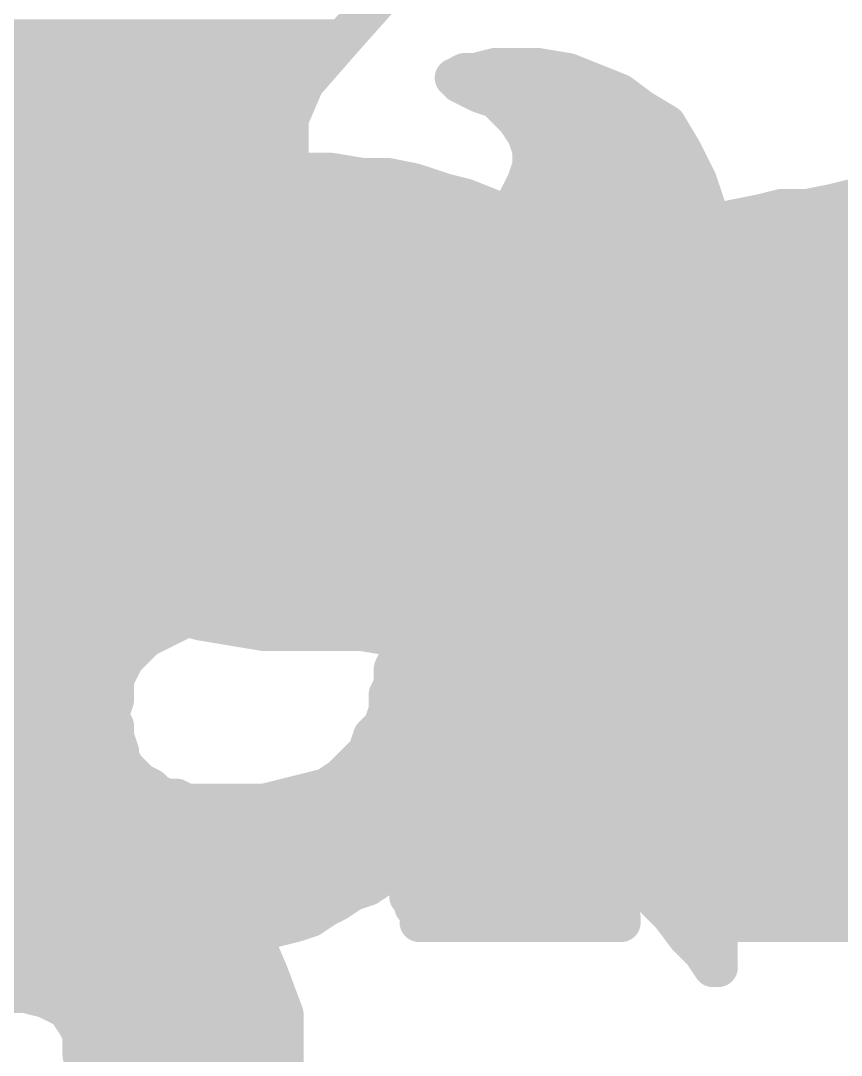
# Model space of a CAD drawing. Extents: x -30.5 to 56.1, y -10.7 to 33.1.
# Drawn here: x 10.46 to 12.047, y 22.038 to 24.039 of the extents above; entities that cross this region are included whole.
import ezdxf

# ---------------------------------------------------------------- set-up
doc = ezdxf.new("R2010")
doc.units = 0
doc.layers.add('21', color=41, linetype='CONTINUOUS')
doc.layers.add('22', color=40, linetype='CONTINUOUS')

msp = doc.modelspace()

# ---------------------------------------------------------------- linework, layer by layer
at = {"layer": '21', "const_width": 0.0762}
for points in [[(10.661, 23.715), (10.841, 23.745)], [(10.841, 23.745), (11.061, 23.745)], [(11.061, 23.745), (11.121, 23.735)], [(11.121, 23.735), (11.171, 23.735)], [(11.171, 23.735), (11.221, 23.725)], [(10.561, 23.675), (10.661, 23.715)], [(11.221, 23.725), (11.281, 23.705)], [(10.619, 23.6982), (11.3082, 23.6982)], [(11.281, 23.705), (11.321, 23.695)], [(11.321, 23.695), (11.371, 23.675)], [(12.031, 23.685), (12.071, 23.695)], [(12.071, 23.695), (12.121, 23.705)], [(10.511, 23.645), (10.561, 23.675)], [(11.371, 23.675), (11.411, 23.655)], [(11.891, 23.665), (11.931, 23.675)], [(11.931, 23.675), (11.981, 23.675)], [(11.981, 23.675), (12.031, 23.685)], [(11.411, 23.655), (11.451, 23.625)], [(11.791, 23.645), (11.891, 23.665)], [(10.431, 23.585), (10.511, 23.645)], [(11.791, 22.295), (11.791, 23.645)], [(10.4803, 23.622), (11.454, 23.622)], [(11.451, 23.625), (11.521, 23.555)], [(11.791, 23.622), (12.161, 23.622)], [(10.391, 23.545), (10.431, 23.585)], [(11.521, 23.555), (11.541, 23.505)], [(10.3918, 23.5458), (11.5247, 23.5458)], [(11.791, 23.5458), (12.161, 23.5458)], [(10.941, 23.495), (10.911, 23.485)], [(10.961, 23.485), (10.941, 23.495)], [(11.541, 23.505), (11.561, 23.465)], [(10.3398, 23.4696), (10.8002, 23.4696)], [(10.811, 23.475), (10.771, 23.455)], [(10.831, 23.475), (10.811, 23.475)], [(10.861, 23.485), (10.831, 23.475)], [(10.911, 23.485), (10.861, 23.485)], [(11.031, 23.485), (10.961, 23.485)], [(11.051, 23.475), (11.031, 23.485)], [(11.071, 23.475), (11.051, 23.475)], [(11.131, 23.445), (11.071, 23.475)], [(11.0818, 23.4696), (11.5587, 23.4696)], [(11.791, 23.4696), (12.161, 23.4696)], [(10.771, 23.455), (10.711, 23.395)], [(11.561, 23.465), (11.581, 23.345)], [(11.161, 23.415), (11.131, 23.445)], [(11.181, 23.375), (11.161, 23.415)], [(10.3107, 23.3934), (10.7102, 23.3934)], [(10.711, 23.395), (10.691, 23.355)], [(11.1718, 23.3934), (11.5729, 23.3934)], [(11.791, 23.3934), (12.701, 23.3934)], [(11.181, 23.355), (11.181, 23.375)], [(10.691, 23.355), (10.691, 23.325)], [(11.191, 23.325), (11.181, 23.355)], [(11.581, 23.345), (11.581, 22.445)], [(10.297, 23.3172), (10.6871, 23.3172)], [(10.691, 23.325), (10.681, 23.305)], [(11.191, 23.295), (11.191, 23.325)], [(11.191, 23.3172), (11.581, 23.3172)], [(11.791, 23.3172), (12.3243, 23.3172)], [(10.681, 23.305), (10.681, 23.275)], [(11.181, 23.245), (11.191, 23.295)], [(10.681, 23.275), (10.291, 23.275)], [(11.151, 23.205), (11.181, 23.245)], [(11.178, 23.241), (11.581, 23.241)], [(11.791, 23.241), (12.255, 23.241)], [(11.111, 23.175), (11.151, 23.205)], [(11.051, 23.155), (11.111, 23.175)], [(10.981, 23.145), (11.051, 23.155)], [(11.0804, 23.1648), (11.581, 23.1648)], [(11.791, 23.1648), (12.2223, 23.1648)], [(10.811, 23.125), (10.901, 23.135)], [(10.901, 23.135), (10.981, 23.145)], [(10.981, 23.145), (11.021, 22.935)], [(11.021, 22.935), (10.981, 23.145)], [(10.721, 23.105), (10.811, 23.125)], [(10.551, 23.075), (10.641, 23.095)], [(10.641, 23.095), (10.721, 23.105)], [(10.801, 22.895), (10.721, 23.105)], [(10.721, 23.105), (10.801, 22.895)], [(10.471, 23.045), (10.551, 23.075)], [(10.6122, 23.0886), (10.7272, 23.0886)], [(10.7272, 23.0886), (10.9917, 23.0886)], [(10.9917, 23.0886), (11.581, 23.0886)], [(11.791, 23.0886), (12.1951, 23.0886)], [(10.401, 23.005), (10.471, 23.045)], [(10.4139, 23.0124), (10.7563, 23.0124)], [(10.7563, 23.0124), (11.0063, 23.0124)], [(11.0063, 23.0124), (11.581, 23.0124)], [(11.791, 23.0124), (12.181, 23.0124)], [(11.191, 22.995), (11.171, 22.985)], [(11.191, 22.805), (11.191, 22.995)], [(11.161, 22.975), (11.141, 22.965)], [(11.171, 22.985), (11.161, 22.975)], [(11.111, 22.955), (11.071, 22.935)], [(11.131, 22.955), (11.111, 22.955)], [(11.141, 22.965), (11.131, 22.955)], [(10.3347, 22.9362), (10.7853, 22.9362)], [(10.7853, 22.9362), (11.0208, 22.9362)], [(11.021, 22.935), (11.001, 22.925)], [(11.0208, 22.9362), (11.0734, 22.9362)], [(11.071, 22.935), (11.021, 22.935)], [(11.191, 22.9362), (11.581, 22.9362)], [(11.791, 22.9362), (12.181, 22.9362)], [(10.891, 22.915), (10.861, 22.905)], [(10.931, 22.915), (10.891, 22.915)], [(10.961, 22.925), (10.931, 22.915)], [(11.001, 22.925), (10.961, 22.925)], [(10.801, 22.895), (10.701, 22.845)], [(10.821, 22.895), (10.801, 22.895)], [(10.841, 22.905), (10.821, 22.895)], [(10.861, 22.905), (10.841, 22.905)], [(10.286, 22.86), (10.731, 22.86)], [(11.191, 22.86), (11.581, 22.86)], [(11.791, 22.86), (12.181, 22.86)], [(10.701, 22.845), (10.661, 22.805)], [(10.661, 22.805), (10.641, 22.765)], [(11.181, 22.785), (11.191, 22.805)], [(10.2609, 22.7838), (10.6504, 22.7838)], [(11.181, 22.755), (11.181, 22.785)], [(11.181, 22.7838), (11.581, 22.7838)], [(11.791, 22.7838), (12.181, 22.7838)], [(10.641, 22.765), (10.641, 22.725)], [(11.171, 22.735), (11.181, 22.755)], [(11.171, 22.705), (11.171, 22.735)], [(10.641, 22.725), (10.631, 22.695)], [(10.254, 22.7076), (10.6352, 22.7076)], [(10.631, 22.695), (10.641, 22.675)], [(11.161, 22.675), (11.171, 22.705)], [(11.171, 22.7076), (11.581, 22.7076)], [(11.791, 22.7076), (12.181, 22.7076)], [(10.641, 22.675), (10.641, 22.655)], [(11.141, 22.655), (11.161, 22.675)], [(10.641, 22.655), (10.651, 22.625)], [(11.131, 22.625), (11.141, 22.655)], [(10.251, 22.6314), (10.6489, 22.6314)], [(11.1331, 22.6314), (11.581, 22.6314)], [(11.791, 22.6314), (12.181, 22.6314)], [(10.651, 22.625), (10.651, 22.615)], [(10.651, 22.615), (10.661, 22.595)], [(11.081, 22.575), (11.131, 22.625)], [(10.661, 22.595), (10.691, 22.565)], [(11.051, 22.555), (11.081, 22.575)], [(10.266, 22.5552), (10.7106, 22.5552)], [(10.691, 22.565), (10.711, 22.555)], [(10.711, 22.555), (10.721, 22.545)], [(10.931, 22.525), (11.051, 22.555)], [(11.0513, 22.5552), (11.581, 22.5552)], [(11.791, 22.5552), (12.181, 22.5552)], [(10.721, 22.545), (10.741, 22.535)], [(10.741, 22.535), (10.761, 22.535)], [(10.761, 22.535), (10.781, 22.525)], [(10.781, 22.525), (10.931, 22.525)], [(10.289, 22.479), (11.581, 22.479)], [(11.791, 22.479), (12.181, 22.479)], [(11.201, 22.435), (11.181, 22.415)], [(11.201, 22.415), (11.201, 22.435)], [(11.581, 22.445), (11.591, 22.425)], [(11.181, 22.415), (11.161, 22.385)], [(11.211, 22.405), (11.201, 22.415)], [(11.591, 22.425), (11.591, 22.385)], [(10.3432, 22.4028), (11.1729, 22.4028)], [(11.211, 22.345), (11.211, 22.405)], [(11.211, 22.4028), (11.591, 22.4028)], [(11.791, 22.4028), (12.181, 22.4028)], [(11.161, 22.385), (11.131, 22.365)], [(11.591, 22.385), (11.601, 22.365)], [(11.101, 22.355), (11.071, 22.335)], [(11.131, 22.365), (11.101, 22.355)], [(11.601, 22.365), (11.601, 22.355)], [(11.601, 22.355), (11.611, 22.335)], [(10.501, 22.295), (10.421, 22.335)], [(11.071, 22.335), (11.051, 22.325)], [(11.221, 22.335), (11.211, 22.345)], [(11.221, 22.325), (11.221, 22.335)], [(11.611, 22.335), (11.611, 22.325)], [(10.4378, 22.3266), (11.0542, 22.3266)], [(11.051, 22.325), (11.021, 22.305)], [(11.221, 22.3266), (11.611, 22.3266)], [(11.231, 22.315), (11.221, 22.325)], [(11.231, 22.295), (11.231, 22.315)], [(11.611, 22.325), (11.621, 22.305)], [(11.791, 22.3266), (12.181, 22.3266)], [(10.541, 22.285), (10.501, 22.295)], [(10.991, 22.295), (10.951, 22.285)], [(11.021, 22.305), (10.991, 22.295)], [(11.621, 22.295), (11.231, 22.295)], [(11.621, 22.305), (11.621, 22.295)], [(12.181, 22.295), (11.791, 22.295)], [(10.581, 22.265), (10.541, 22.285)], [(10.891, 22.275), (10.861, 22.265)], [(10.921, 22.275), (10.891, 22.275)], [(10.951, 22.285), (10.921, 22.275)], [(10.631, 22.265), (10.581, 22.265)], [(10.681, 22.255), (10.631, 22.265)], [(10.761, 22.255), (10.681, 22.255)], [(10.791, 22.265), (10.761, 22.255)], [(10.861, 22.265), (10.791, 22.265)]]:
    msp.add_lwpolyline(points, dxfattribs=at)
at = {"layer": '21', "const_width": 0.0381}
for points in [[(10.841, 23.7641, 1), (10.841, 23.726)], [(10.8441, 23.7262, 1), (10.8379, 23.7638)], [(11.0641, 23.7638, 1), (11.0579, 23.7262)], [(11.061, 23.726, 1), (11.061, 23.7641)], [(11.121, 23.754, 1), (11.121, 23.7159)], [(11.1179, 23.7162, 1), (11.1241, 23.7538)], [(11.1747, 23.7537, 1), (11.1673, 23.7163)], [(11.171, 23.7159, 1), (11.171, 23.754)], [(10.6579, 23.7338, 1), (10.6641, 23.6962)], [(10.6681, 23.6973, 1), (10.6539, 23.7327)], [(11.227, 23.7431, 1), (11.215, 23.7069)], [(11.2173, 23.7063, 1), (11.2247, 23.7437)], [(10.619, 23.7172, 1), (10.619, 23.6791)], [(11.2856, 23.7235, 1), (11.2764, 23.6865)], [(11.275, 23.6869, 1), (11.287, 23.7231)], [(11.3281, 23.7127, 1), (11.3139, 23.6773)], [(11.3082, 23.6791, 1), (11.3082, 23.7172)], [(11.3164, 23.6765, 1), (11.3256, 23.7135)], [(12.0673, 23.7137, 1), (12.0747, 23.6763)], [(10.5539, 23.6927, 1), (10.5681, 23.6573)], [(10.5708, 23.6587, 1), (10.5512, 23.6913)], [(11.3795, 23.692, 1), (11.3625, 23.658)], [(11.3639, 23.6573, 1), (11.3781, 23.6927)], [(11.931, 23.6941, 1), (11.931, 23.656)], [(11.9356, 23.6565, 1), (11.9264, 23.6935)], [(11.9773, 23.6937, 1), (11.9847, 23.6563)], [(11.981, 23.656, 1), (11.981, 23.6941)], [(12.0264, 23.7035, 1), (12.0356, 23.6665)], [(12.0347, 23.6663, 1), (12.0273, 23.7037)], [(11.4224, 23.6702, 1), (11.3996, 23.6398)], [(11.4025, 23.638, 1), (11.4195, 23.672)], [(11.8864, 23.6835, 1), (11.8956, 23.6465)], [(11.8947, 23.6463, 1), (11.8873, 23.6837)], [(10.5012, 23.6613, 1), (10.5208, 23.6287)], [(10.5224, 23.6298, 1), (10.4996, 23.6602)], [(11.7873, 23.6637, 1), (11.7947, 23.6263)], [(11.8101, 23.645, 1), (11.772, 23.645)], [(10.4803, 23.641, 1), (10.4803, 23.6029)], [(11.4645, 23.6385, 1), (11.4375, 23.6115)], [(11.4396, 23.6098, 1), (11.4624, 23.6402)], [(11.454, 23.6029, 1), (11.454, 23.641)], [(11.791, 23.641, 1), (11.791, 23.6029)], [(10.4196, 23.6002, 1), (10.4424, 23.5698)], [(10.4445, 23.5715, 1), (10.4175, 23.5985)], [(11.5387, 23.5621, 1), (11.5033, 23.5479)], [(11.5075, 23.5415, 1), (11.5345, 23.5685)], [(11.5247, 23.5267, 1), (11.5247, 23.5648)], [(11.791, 23.5648, 1), (11.791, 23.5267)], [(10.9495, 23.512, 1), (10.9325, 23.478)], [(10.947, 23.4769, 1), (10.935, 23.5131)], [(11.558, 23.5135, 1), (11.524, 23.4965)], [(11.5233, 23.4979, 1), (11.5587, 23.5121)], [(10.811, 23.4941, 1), (10.811, 23.456)], [(10.8002, 23.4505, 1), (10.8002, 23.4886)], [(10.8195, 23.458, 1), (10.8025, 23.492)], [(10.825, 23.4931, 1), (10.837, 23.4569)], [(10.831, 23.456, 1), (10.831, 23.4941)], [(10.861, 23.504, 1), (10.861, 23.4659)], [(10.867, 23.4669, 1), (10.855, 23.5031)], [(10.905, 23.5031, 1), (10.917, 23.4669)], [(10.911, 23.4659, 1), (10.911, 23.504)], [(10.961, 23.504, 1), (10.961, 23.4659)], [(10.9525, 23.468, 1), (10.9695, 23.502)], [(11.0395, 23.502, 1), (11.0225, 23.468)], [(11.031, 23.4659, 1), (11.031, 23.504)], [(11.051, 23.4941, 1), (11.051, 23.456)], [(11.0425, 23.458, 1), (11.0595, 23.492)], [(11.0795, 23.492, 1), (11.0625, 23.458)], [(11.0818, 23.4886, 1), (11.0818, 23.4505)], [(11.071, 23.456, 1), (11.071, 23.4941)], [(11.5587, 23.4505, 1), (11.5587, 23.4886)], [(11.791, 23.4886, 1), (11.791, 23.4505)], [(10.7625, 23.472, 1), (10.7795, 23.438)], [(10.7845, 23.4415, 1), (10.7575, 23.4685)], [(11.5798, 23.4681, 1), (11.5422, 23.4619)], [(11.544, 23.4565, 1), (11.578, 23.4735)], [(11.1445, 23.4585, 1), (11.1175, 23.4315)], [(11.1225, 23.428, 1), (11.1395, 23.462)], [(11.178, 23.4235, 1), (11.144, 23.4065)], [(11.1475, 23.4015, 1), (11.1745, 23.4285)], [(10.6975, 23.4085, 1), (10.7245, 23.3815)], [(10.728, 23.3865, 1), (10.694, 23.4035)], [(10.7102, 23.3743, 1), (10.7102, 23.4124)], [(11.1718, 23.4124, 1), (11.1718, 23.3743)], [(11.5729, 23.3743, 1), (11.5729, 23.4124)], [(11.791, 23.4124, 1), (11.791, 23.3743)], [(11.2001, 23.375, 1), (11.162, 23.375)], [(10.7101, 23.355, 1), (10.672, 23.355)], [(11.1991, 23.361, 1), (11.1629, 23.349)], [(11.164, 23.3665, 1), (11.198, 23.3835)], [(10.674, 23.3635, 1), (10.708, 23.3465)], [(11.162, 23.355, 1), (11.2001, 23.355)], [(11.6001, 23.345, 1), (11.562, 23.345)], [(11.5622, 23.3419, 1), (11.5998, 23.3481)], [(10.708, 23.3165, 1), (10.674, 23.3335)], [(10.6871, 23.2981, 1), (10.6871, 23.3362)], [(11.191, 23.3362, 1), (11.191, 23.2981)], [(11.2101, 23.325, 1), (11.172, 23.325)], [(11.1729, 23.319, 1), (11.2091, 23.331)], [(11.581, 23.2981, 1), (11.581, 23.3362)], [(11.791, 23.3362, 1), (11.791, 23.2981)], [(10.664, 23.3135, 1), (10.698, 23.2965)], [(10.7001, 23.305, 1), (10.662, 23.305)], [(10.672, 23.325, 1), (10.7101, 23.325)], [(11.2097, 23.2913, 1), (11.1723, 23.2987)], [(10.681, 23.256, 1), (10.681, 23.2941)], [(11.172, 23.295, 1), (11.2101, 23.295)], [(10.662, 23.275, 1), (10.7001, 23.275)], [(11.178, 23.26, 1), (11.178, 23.2219)], [(11.1623, 23.2487, 1), (11.1997, 23.2413)], [(11.1962, 23.2336, 1), (11.1658, 23.2564)], [(11.581, 23.2219, 1), (11.581, 23.26)], [(11.791, 23.26, 1), (11.791, 23.2219)], [(11.1358, 23.2164, 1), (11.1662, 23.1936)], [(11.1624, 23.1898, 1), (11.1396, 23.2202)], [(11.0996, 23.1902, 1), (11.1224, 23.1598)], [(11.117, 23.1569, 1), (11.105, 23.1931)], [(11.045, 23.1731, 1), (11.057, 23.1369)], [(11.0537, 23.1361, 1), (11.0483, 23.1739)], [(11.0804, 23.1838, 1), (11.0804, 23.1457)], [(11.581, 23.1457, 1), (11.581, 23.1838)], [(11.791, 23.1838, 1), (11.791, 23.1457)], [(10.8986, 23.1539, 1), (10.9034, 23.1161)], [(10.9031, 23.1161, 1), (10.8989, 23.1539)], [(10.9997, 23.1486, 1), (10.9623, 23.1414)], [(10.9997, 23.1486, 1), (10.9623, 23.1414)], [(10.9783, 23.1639, 1), (10.9837, 23.1261)], [(10.9834, 23.1261, 1), (10.9786, 23.1639)], [(10.8089, 23.1439, 1), (10.8131, 23.1061)], [(10.8151, 23.1064, 1), (10.8069, 23.1436)], [(10.6386, 23.1139, 1), (10.6434, 23.0761)], [(10.6451, 23.0764, 1), (10.6369, 23.1136)], [(10.7388, 23.1118, 1), (10.7032, 23.0982)], [(10.7388, 23.1118, 1), (10.7032, 23.0982)], [(10.7169, 23.1236, 1), (10.7251, 23.0864)], [(10.7234, 23.0861, 1), (10.7186, 23.1239)], [(10.5469, 23.0936, 1), (10.5551, 23.0564)], [(10.5577, 23.0572, 1), (10.5443, 23.0928)], [(10.6122, 23.1076, 1), (10.6122, 23.0695)], [(10.7272, 23.1076, 1), (10.7272, 23.0695)], [(10.7272, 23.0695, 1), (10.7272, 23.1076)], [(10.9917, 23.1076, 1), (10.9917, 23.0695)], [(10.9917, 23.0695, 1), (10.9917, 23.1076)], [(11.581, 23.0695, 1), (11.581, 23.1076)], [(11.791, 23.1076, 1), (11.791, 23.0695)], [(10.4643, 23.0628, 1), (10.4777, 23.0272)], [(10.4805, 23.0285, 1), (10.4615, 23.0615)], [(10.7563, 23.0314, 1), (10.7563, 22.9933)], [(10.7563, 22.9933, 1), (10.7563, 23.0314)], [(11.0063, 23.0314, 1), (11.0063, 22.9933)], [(11.0063, 22.9933, 1), (11.0063, 23.0314)], [(11.581, 22.9933, 1), (11.581, 23.0314)], [(11.791, 23.0314, 1), (11.791, 22.9933)], [(11.2101, 22.995, 1), (11.172, 22.995)], [(11.1995, 22.978, 1), (11.1825, 23.012)], [(11.1475, 22.9885, 1), (11.1745, 22.9615)], [(11.1625, 23.002, 1), (11.1795, 22.968)], [(11.1695, 22.958, 1), (11.1525, 22.992)], [(11.1845, 22.9715, 1), (11.1575, 22.9985)], [(11.111, 22.9741, 1), (11.111, 22.936)], [(11.1195, 22.938, 1), (11.1025, 22.972)], [(11.1175, 22.9685, 1), (11.1445, 22.9415)], [(11.1325, 22.982, 1), (11.1495, 22.948)], [(11.1545, 22.9515, 1), (11.1275, 22.9785)], [(11.131, 22.936, 1), (11.131, 22.9741)], [(10.7853, 22.9552, 1), (10.7853, 22.9171)], [(10.7853, 22.9171, 1), (10.7853, 22.9552)], [(11.0208, 22.9552, 1), (11.0208, 22.9171)], [(11.021, 22.9541, 1), (11.021, 22.916)], [(11.0295, 22.918, 1), (11.0125, 22.952)], [(11.0208, 22.9171, 1), (11.0208, 22.9552)], [(11.0625, 22.952, 1), (11.0795, 22.918)], [(11.071, 22.916, 1), (11.071, 22.9541)], [(11.0734, 22.9171, 1), (11.0734, 22.9552)], [(11.191, 22.9552, 1), (11.191, 22.9171)], [(11.581, 22.9171, 1), (11.581, 22.9552)], [(11.791, 22.9552, 1), (11.791, 22.9171)], [(10.891, 22.9341, 1), (10.891, 22.896)], [(10.897, 22.8969, 1), (10.885, 22.9331)], [(10.925, 22.9331, 1), (10.937, 22.8969)], [(10.931, 22.896, 1), (10.931, 22.9341)], [(10.961, 22.9441, 1), (10.961, 22.906)], [(10.967, 22.9069, 1), (10.955, 22.9431)], [(10.9925, 22.942, 1), (11.0095, 22.908)], [(11.001, 22.906, 1), (11.001, 22.9441)], [(11.0023, 22.9314, 1), (11.0397, 22.9386)], [(11.0023, 22.9314, 1), (11.0397, 22.9386)], [(10.801, 22.914, 1), (10.801, 22.8759)], [(10.8095, 22.878, 1), (10.7925, 22.912)], [(10.8125, 22.912, 1), (10.8295, 22.878)], [(10.821, 22.8759, 1), (10.821, 22.914)], [(10.841, 22.9241, 1), (10.841, 22.886)], [(10.8495, 22.888, 1), (10.8325, 22.922)], [(10.855, 22.9231, 1), (10.867, 22.8869)], [(10.861, 22.886, 1), (10.861, 22.9241)], [(10.7832, 22.8882, 1), (10.8188, 22.9018)], [(10.7832, 22.8882, 1), (10.8188, 22.9018)], [(10.731, 22.8409, 1), (10.731, 22.879)], [(11.191, 22.879, 1), (11.191, 22.8409)], [(11.581, 22.8409, 1), (11.581, 22.879)], [(11.791, 22.879, 1), (11.791, 22.8409)], [(10.6925, 22.862, 1), (10.7095, 22.828)], [(10.7145, 22.8315, 1), (10.6875, 22.8585)], [(10.6475, 22.8185, 1), (10.6745, 22.7915)], [(10.678, 22.7965, 1), (10.644, 22.8135)], [(11.208, 22.7965, 1), (11.174, 22.8135)], [(10.6504, 22.7647, 1), (10.6504, 22.8028)], [(11.181, 22.8028, 1), (11.181, 22.7647)], [(11.164, 22.7935, 1), (11.198, 22.7765)], [(11.2001, 22.785, 1), (11.162, 22.785)], [(11.172, 22.805, 1), (11.2101, 22.805)], [(11.581, 22.7647, 1), (11.581, 22.8028)], [(11.791, 22.8028, 1), (11.791, 22.7647)], [(10.6601, 22.765, 1), (10.622, 22.765)], [(10.624, 22.7735, 1), (10.658, 22.7565)], [(11.198, 22.7465, 1), (11.164, 22.7635)], [(11.1901, 22.735, 1), (11.152, 22.735)], [(11.162, 22.755, 1), (11.2001, 22.755)], [(10.6591, 22.719, 1), (10.6229, 22.731)], [(11.154, 22.7435, 1), (11.188, 22.7265)], [(10.648, 22.7035, 1), (10.614, 22.6865)], [(10.622, 22.725, 1), (10.6601, 22.725)], [(10.6352, 22.6885, 1), (10.6352, 22.7266)], [(11.171, 22.7266, 1), (11.171, 22.6885)], [(11.1891, 22.699, 1), (11.1529, 22.711)], [(11.581, 22.6885, 1), (11.581, 22.7266)], [(11.791, 22.7266, 1), (11.791, 22.6885)], [(10.6129, 22.701, 1), (10.6491, 22.689)], [(10.6601, 22.675, 1), (10.622, 22.675)], [(11.1745, 22.6615, 1), (11.1475, 22.6885)], [(11.152, 22.705, 1), (11.1901, 22.705)], [(10.6591, 22.661, 1), (10.6229, 22.649)], [(10.624, 22.6665, 1), (10.658, 22.6835)], [(11.1275, 22.6685, 1), (11.1545, 22.6415)], [(11.1591, 22.649, 1), (11.1229, 22.661)], [(11.1429, 22.681, 1), (11.1791, 22.669)], [(10.622, 22.655, 1), (10.6601, 22.655)], [(10.6489, 22.6124, 1), (10.6489, 22.6505)], [(11.1331, 22.6505, 1), (11.1331, 22.6124)], [(11.581, 22.6124, 1), (11.581, 22.6505)], [(11.791, 22.6505, 1), (11.791, 22.6124)], [(10.67, 22.625, 1), (10.6319, 22.625)], [(10.668, 22.6235, 1), (10.634, 22.6065)], [(10.6329, 22.619, 1), (10.6691, 22.631)], [(11.1129, 22.631, 1), (11.1491, 22.619)], [(11.1445, 22.6115, 1), (11.1175, 22.6385)], [(10.6319, 22.615, 1), (10.67, 22.615)], [(10.6745, 22.6085, 1), (10.6475, 22.5815)], [(10.644, 22.5865, 1), (10.678, 22.6035)], [(11.0675, 22.5885, 1), (11.0945, 22.5615)], [(11.0916, 22.5591, 1), (11.0704, 22.5909)], [(10.6995, 22.582, 1), (10.6825, 22.548)], [(10.6775, 22.5515, 1), (10.7045, 22.5785)], [(10.7245, 22.5685, 1), (10.6975, 22.5415)], [(10.7025, 22.538, 1), (10.7195, 22.572)], [(10.7106, 22.5362, 1), (10.7106, 22.5743)], [(11.0404, 22.5709, 1), (11.0616, 22.5391)], [(11.0513, 22.5743, 1), (11.0513, 22.5362)], [(11.0556, 22.5365, 1), (11.0464, 22.5735)], [(11.581, 22.5362, 1), (11.581, 22.5743)], [(11.791, 22.5743, 1), (11.791, 22.5362)], [(10.7295, 22.562, 1), (10.7125, 22.528)], [(10.7075, 22.5315, 1), (10.7345, 22.5585)], [(10.741, 22.5541, 1), (10.741, 22.516)], [(10.7325, 22.518, 1), (10.7495, 22.552)], [(10.7695, 22.552, 1), (10.7525, 22.518)], [(10.761, 22.516, 1), (10.761, 22.5541)], [(10.781, 22.5441, 1), (10.781, 22.506)], [(10.7725, 22.508, 1), (10.7895, 22.542)], [(10.9264, 22.5435, 1), (10.9356, 22.5065)], [(10.931, 22.506, 1), (10.931, 22.5441)], [(11.581, 22.46, 1), (11.581, 22.4981)], [(11.791, 22.4981, 1), (11.791, 22.46)], [(11.2201, 22.435, 1), (11.182, 22.435)], [(11.2145, 22.4215, 1), (11.1875, 22.4485)], [(11.598, 22.4535, 1), (11.564, 22.4365)], [(11.1675, 22.4285, 1), (11.1945, 22.4015)], [(11.1969, 22.4044, 1), (11.1651, 22.4256)], [(11.2145, 22.4285, 1), (11.1875, 22.4015)], [(11.562, 22.445, 1), (11.6001, 22.445)], [(11.6101, 22.425, 1), (11.572, 22.425)], [(11.574, 22.4165, 1), (11.608, 22.4335)], [(11.1729, 22.3838, 1), (11.1729, 22.4219)], [(11.182, 22.415, 1), (11.2201, 22.415)], [(11.211, 22.4219, 1), (11.211, 22.3838)], [(11.2301, 22.405, 1), (11.192, 22.405)], [(11.1975, 22.3915, 1), (11.2245, 22.4185)], [(11.591, 22.3838, 1), (11.591, 22.4219)], [(11.791, 22.4219, 1), (11.791, 22.3838)], [(11.1451, 22.3956, 1), (11.1769, 22.3744)], [(11.1716, 22.3691, 1), (11.1504, 22.4009)], [(11.608, 22.3935, 1), (11.574, 22.3765)], [(11.095, 22.3731, 1), (11.107, 22.3369)], [(11.1116, 22.3391, 1), (11.0904, 22.3709)], [(11.1204, 22.3809, 1), (11.1416, 22.3491)], [(11.137, 22.3469, 1), (11.125, 22.3831)], [(11.572, 22.385, 1), (11.6101, 22.385)], [(11.618, 22.3635, 1), (11.584, 22.3465)], [(11.6201, 22.365, 1), (11.582, 22.365)], [(11.584, 22.3565, 1), (11.618, 22.3735)], [(11.0604, 22.3509, 1), (11.0816, 22.3191)], [(11.0795, 22.318, 1), (11.0625, 22.352)], [(11.2245, 22.3585, 1), (11.1975, 22.3315)], [(11.2401, 22.335, 1), (11.202, 22.335)], [(11.2075, 22.3215, 1), (11.2345, 22.3485)], [(11.582, 22.355, 1), (11.6201, 22.355)], [(11.6301, 22.335, 1), (11.592, 22.335)], [(11.0425, 22.342, 1), (11.0595, 22.308)], [(11.0616, 22.3091, 1), (11.0404, 22.3409)], [(11.0542, 22.3076, 1), (11.0542, 22.3457)], [(11.192, 22.345, 1), (11.2301, 22.345)], [(11.221, 22.3457, 1), (11.221, 22.3076)], [(11.2345, 22.3385, 1), (11.2075, 22.3115)], [(11.25, 22.315, 1), (11.2119, 22.315)], [(11.2175, 22.3015, 1), (11.2445, 22.3285)], [(11.628, 22.3335, 1), (11.594, 22.3165)], [(11.594, 22.3265, 1), (11.628, 22.3435)], [(11.611, 22.3076, 1), (11.611, 22.3457)], [(11.791, 22.3457, 1), (11.791, 22.3076)], [(10.5056, 22.3135, 1), (10.4964, 22.2765)], [(10.4925, 22.278, 1), (10.5095, 22.312)], [(10.985, 22.3131, 1), (10.997, 22.2769)], [(10.9956, 22.2765, 1), (10.9864, 22.3135)], [(11.0104, 22.3209, 1), (11.0316, 22.2891)], [(11.027, 22.2869, 1), (11.015, 22.3231)], [(11.202, 22.325, 1), (11.2401, 22.325)], [(11.231, 22.3141, 1), (11.231, 22.276)], [(11.592, 22.325, 1), (11.6301, 22.325)], [(11.6401, 22.305, 1), (11.602, 22.305)], [(11.604, 22.2965, 1), (11.638, 22.3135)], [(11.621, 22.276, 1), (11.621, 22.3141)], [(11.791, 22.3141, 1), (11.791, 22.276)], [(10.5495, 22.302, 1), (10.5325, 22.268)], [(10.5364, 22.2665, 1), (10.5456, 22.3035)], [(10.891, 22.2941, 1), (10.891, 22.256)], [(10.897, 22.2569, 1), (10.885, 22.2931)], [(10.915, 22.2931, 1), (10.927, 22.2569)], [(10.921, 22.256, 1), (10.921, 22.2941)], [(10.9464, 22.3035, 1), (10.9556, 22.2665)], [(10.957, 22.2669, 1), (10.945, 22.3031)], [(11.2119, 22.295, 1), (11.25, 22.295)], [(11.602, 22.295, 1), (11.6401, 22.295)], [(11.772, 22.295, 1), (11.8101, 22.295)], [(10.581, 22.2841, 1), (10.581, 22.246)], [(10.5725, 22.248, 1), (10.5895, 22.282)], [(10.6347, 22.2837, 1), (10.6273, 22.2463)], [(10.631, 22.246, 1), (10.631, 22.2841)], [(10.681, 22.2741, 1), (10.681, 22.236)], [(10.6773, 22.2363, 1), (10.6847, 22.2737)], [(10.755, 22.2731, 1), (10.767, 22.2369)], [(10.761, 22.236, 1), (10.761, 22.2741)], [(10.791, 22.2841, 1), (10.791, 22.246)], [(10.797, 22.2469, 1), (10.785, 22.2831)], [(10.855, 22.2831, 1), (10.867, 22.2469)], [(10.861, 22.246, 1), (10.861, 22.2841)]]:
    msp.add_lwpolyline(points, format="xyb", dxfattribs=at)
at = {"layer": '22', "const_width": 0.0762}
for points in [[(11.159, 24.088), (11.079, 23.998)], [(10.1586, 24.003), (11.0834, 24.003)], [(11.079, 23.998), (11.009, 23.918)], [(11.299, 23.928), (11.319, 23.938)], [(11.319, 23.938), (11.339, 23.938)], [(11.339, 23.938), (11.379, 23.948)], [(11.379, 23.948), (11.459, 23.948)], [(11.459, 23.948), (11.519, 23.938)], [(11.519, 23.938), (11.619, 23.898)], [(10.135, 23.9268), (11.0167, 23.9268)], [(11.009, 23.918), (10.979, 23.848)], [(11.309, 23.918), (11.299, 23.928)], [(11.3002, 23.9268), (11.547, 23.9268)], [(11.349, 23.898), (11.309, 23.918)], [(11.379, 23.888), (11.349, 23.898)], [(11.619, 23.898), (11.659, 23.868)], [(11.419, 23.848), (11.379, 23.888)], [(10.1207, 23.8506), (10.9801, 23.8506)], [(11.4164, 23.8506), (11.688, 23.8506)], [(11.659, 23.868), (11.709, 23.838)], [(10.979, 23.848), (10.979, 23.778)], [(11.439, 23.818), (11.419, 23.848)], [(11.709, 23.838), (11.739, 23.788)], [(11.449, 23.788), (11.439, 23.818)], [(10.1098, 23.7744), (10.9802, 23.7744)], [(10.979, 23.778), (10.999, 23.718)], [(11.449, 23.758), (11.449, 23.788)], [(11.449, 23.7744), (11.7458, 23.7744)], [(11.739, 23.788), (11.769, 23.728)], [(11.439, 23.728), (11.449, 23.758)], [(10.999, 23.718), (11.039, 23.668)], [(11.419, 23.688), (11.439, 23.728)], [(11.769, 23.728), (11.789, 23.668)], [(10.114, 23.6982), (11.0148, 23.6982)], [(11.4241, 23.6982), (11.7789, 23.6982)], [(11.389, 23.658), (11.419, 23.688)], [(11.039, 23.668), (11.099, 23.628)], [(11.359, 23.638), (11.389, 23.658)], [(11.789, 23.668), (11.809, 23.488)], [(11.309, 23.618), (11.359, 23.638)], [(10.1182, 23.622), (11.123, 23.622)], [(11.099, 23.628), (11.179, 23.608)], [(11.259, 23.608), (11.309, 23.618)], [(11.319, 23.622), (11.7941, 23.622)], [(11.179, 23.608), (11.259, 23.608)], [(10.1363, 23.5458), (11.8026, 23.5458)], [(10.1574, 23.4696), (11.809, 23.4696)], [(11.809, 23.488), (11.809, 22.208)], [(10.1882, 23.3934), (11.809, 23.3934)], [(10.2306, 23.3172), (11.809, 23.3172)], [(10.2744, 23.241), (11.809, 23.241)], [(10.3337, 23.1648), (11.809, 23.1648)], [(10.4084, 23.0886), (11.809, 23.0886)], [(10.499, 23.008), (10.419, 23.078)], [(10.494, 23.0124), (11.809, 23.0124)], [(10.599, 22.948), (10.499, 23.008)], [(10.699, 22.908), (10.599, 22.948)], [(10.6285, 22.9362), (11.809, 22.9362)], [(10.809, 22.878), (10.699, 22.908)], [(10.929, 22.858), (10.809, 22.878)], [(10.917, 22.86), (11.809, 22.86)], [(11.119, 22.858), (10.929, 22.858)], [(11.179, 22.848), (11.119, 22.858)], [(11.229, 22.818), (11.179, 22.848)], [(11.329, 22.738), (11.229, 22.818)], [(11.2718, 22.7838), (11.809, 22.7838)], [(11.379, 22.678), (11.329, 22.738)], [(11.3543, 22.7076), (11.809, 22.7076)], [(11.509, 22.548), (11.379, 22.678)], [(11.4256, 22.6314), (11.809, 22.6314)], [(11.5018, 22.5552), (11.809, 22.5552)], [(11.559, 22.478), (11.509, 22.548)], [(11.5583, 22.479), (11.809, 22.479)], [(11.619, 22.418), (11.559, 22.478)], [(10.609, 22.448), (10.319, 22.448)], [(10.709, 22.418), (10.609, 22.448)], [(10.789, 22.378), (10.709, 22.418)], [(11.669, 22.358), (11.619, 22.418)], [(10.299, 22.4028), (10.7394, 22.4028)], [(11.6317, 22.4028), (11.809, 22.4028)], [(10.859, 22.328), (10.789, 22.378)], [(11.719, 22.308), (11.669, 22.358)], [(10.299, 22.3266), (10.8602, 22.3266)], [(10.909, 22.268), (10.859, 22.328)], [(11.7004, 22.3266), (11.809, 22.3266)], [(11.749, 22.268), (11.719, 22.308)], [(10.299, 22.2504), (10.9165, 22.2504)], [(10.939, 22.198), (10.909, 22.268)], [(11.779, 22.238), (11.749, 22.268)], [(11.7666, 22.2504), (11.809, 22.2504)], [(11.799, 22.208), (11.779, 22.238)], [(10.969, 22.118), (10.939, 22.198)], [(11.809, 22.208), (11.799, 22.208)], [(10.299, 22.1742), (10.9479, 22.1742)], [(10.299, 22.158), (10.469, 22.158)], [(10.469, 22.158), (10.509, 22.148)], [(10.509, 22.148), (10.549, 22.128)], [(10.549, 22.128), (10.569, 22.098)], [(10.969, 21.918), (10.969, 22.118)], [(10.569, 22.098), (10.579, 22.078)], [(10.569, 22.098), (10.969, 22.098)], [(10.579, 22.078), (10.579, 22.038)], [(10.579, 22.038), (10.589, 21.998)], [(10.5831, 22.0218), (10.969, 22.0218)]]:
    msp.add_lwpolyline(points, dxfattribs=at)
at = {"layer": '22', "const_width": 0.0381}
for points in [[(11.0648, 24.0107, 1), (11.0932, 23.9853)], [(11.0933, 23.9855, 1), (11.0647, 24.0105)], [(11.0834, 23.984, 1), (11.0834, 24.0221)], [(11.319, 23.9571, 1), (11.319, 23.919)], [(11.3275, 23.921, 1), (11.3105, 23.955)], [(11.3344, 23.9565, 1), (11.3436, 23.9195)], [(11.339, 23.919, 1), (11.339, 23.9571)], [(11.379, 23.9671, 1), (11.379, 23.929)], [(11.3836, 23.9295, 1), (11.3744, 23.9665)], [(11.4621, 23.9668, 1), (11.4559, 23.9292)], [(11.459, 23.929, 1), (11.459, 23.9671)], [(11.5261, 23.9557, 1), (11.5119, 23.9203)], [(11.5159, 23.9192, 1), (11.5221, 23.9568)], [(10.9947, 23.9305, 1), (11.0233, 23.9055)], [(11.0265, 23.9105, 1), (10.9915, 23.9255)], [(11.0167, 23.9078, 1), (11.0167, 23.9459)], [(11.3125, 23.9415, 1), (11.2855, 23.9145)], [(11.2905, 23.945, 1), (11.3075, 23.911)], [(11.3002, 23.9459, 1), (11.3002, 23.9078)], [(11.3175, 23.935, 1), (11.3005, 23.901)], [(11.2955, 23.9045, 1), (11.3225, 23.9315)], [(11.547, 23.9078, 1), (11.547, 23.9459)], [(11.355, 23.9161, 1), (11.343, 23.8799)], [(11.3405, 23.881, 1), (11.3575, 23.915)], [(11.6304, 23.9132, 1), (11.6076, 23.8828)], [(11.6119, 23.8803, 1), (11.6261, 23.9157)], [(11.3925, 23.9015, 1), (11.3655, 23.8745)], [(11.373, 23.8699, 1), (11.385, 23.9061)], [(10.9801, 23.8316, 1), (10.9801, 23.8697)], [(11.4164, 23.8697, 1), (11.4164, 23.8316)], [(11.6688, 23.8843, 1), (11.6492, 23.8517)], [(11.6476, 23.8528, 1), (11.6704, 23.8832)], [(11.688, 23.8316, 1), (11.688, 23.8697)], [(10.9615, 23.8555, 1), (10.9965, 23.8405)], [(10.9981, 23.848, 1), (10.96, 23.848)], [(11.4349, 23.8586, 1), (11.4031, 23.8374)], [(11.4055, 23.8345, 1), (11.4325, 23.8615)], [(11.7253, 23.8478, 1), (11.6927, 23.8282)], [(11.6992, 23.8217, 1), (11.7188, 23.8543)], [(11.4571, 23.824, 1), (11.4209, 23.812)], [(11.4231, 23.8074, 1), (11.4549, 23.8286)], [(10.9971, 23.784, 1), (10.9609, 23.772)], [(10.9802, 23.7553, 1), (10.9802, 23.7934)], [(11.468, 23.788, 1), (11.4299, 23.788)], [(11.449, 23.7934, 1), (11.449, 23.7553)], [(11.4309, 23.782, 1), (11.4671, 23.794)], [(11.756, 23.7965, 1), (11.722, 23.7795)], [(11.7227, 23.7782, 1), (11.7553, 23.7978)], [(11.7458, 23.7553, 1), (11.7458, 23.7934)], [(10.96, 23.778, 1), (10.9981, 23.778)], [(11.4671, 23.752, 1), (11.4309, 23.764)], [(11.4299, 23.758, 1), (11.468, 23.758)], [(11.0139, 23.7299, 1), (10.9841, 23.7061)], [(11.4209, 23.734, 1), (11.4571, 23.722)], [(11.456, 23.7195, 1), (11.422, 23.7365)], [(11.7871, 23.734, 1), (11.7509, 23.722)], [(11.752, 23.7195, 1), (11.786, 23.7365)], [(10.9809, 23.712, 1), (11.0171, 23.724)], [(11.0148, 23.6791, 1), (11.0148, 23.7172)], [(11.4241, 23.7172, 1), (11.4241, 23.6791)], [(11.7789, 23.6791, 1), (11.7789, 23.7172)], [(11.402, 23.6965, 1), (11.436, 23.6795)], [(11.4325, 23.6745, 1), (11.4055, 23.7015)], [(11.0496, 23.6839, 1), (11.0284, 23.6521)], [(11.0241, 23.6561, 1), (11.0539, 23.6799)], [(11.3755, 23.6715, 1), (11.4025, 23.6445)], [(11.3996, 23.6421, 1), (11.3784, 23.6739)], [(11.8079, 23.6701, 1), (11.7701, 23.6659)], [(11.7709, 23.662, 1), (11.8071, 23.674)], [(11.3484, 23.6539, 1), (11.3696, 23.6221)], [(11.3661, 23.6203, 1), (11.3519, 23.6557)], [(11.1036, 23.6465, 1), (11.0944, 23.6095)], [(11.0884, 23.6121, 1), (11.1096, 23.6439)], [(11.123, 23.6029, 1), (11.123, 23.641)], [(11.3019, 23.6357, 1), (11.3161, 23.6003)], [(11.319, 23.641, 1), (11.319, 23.6029)], [(11.3127, 23.5993, 1), (11.3053, 23.6367)], [(11.7941, 23.6029, 1), (11.7941, 23.641)], [(11.179, 23.6271, 1), (11.179, 23.589)], [(11.1744, 23.5895, 1), (11.1836, 23.6265)], [(11.2553, 23.6267, 1), (11.2627, 23.5893)], [(11.259, 23.589, 1), (11.259, 23.6271)], [(11.8026, 23.5267, 1), (11.8026, 23.5648)], [(11.8281, 23.488, 1), (11.79, 23.488)], [(11.7901, 23.4859, 1), (11.8279, 23.4901)], [(11.809, 23.4505, 1), (11.809, 23.4886)], [(11.809, 23.3743, 1), (11.809, 23.4124)], [(11.809, 23.2981, 1), (11.809, 23.3362)], [(11.809, 23.2219, 1), (11.809, 23.26)], [(11.809, 23.1457, 1), (11.809, 23.1838)], [(11.809, 23.0695, 1), (11.809, 23.1076)], [(10.494, 23.0314, 1), (10.494, 22.9933)], [(11.809, 22.9933, 1), (11.809, 23.0314)], [(10.5088, 23.0243, 1), (10.4892, 22.9917)], [(10.4865, 22.9937, 1), (10.5115, 23.0223)], [(10.6061, 22.9657, 1), (10.5919, 22.9303)], [(10.5892, 22.9317, 1), (10.6088, 22.9643)], [(10.6285, 22.9552, 1), (10.6285, 22.9171)], [(11.809, 22.9171, 1), (11.809, 22.9552)], [(10.704, 22.9264, 1), (10.694, 22.8896)], [(10.6919, 22.8903, 1), (10.7061, 22.9257)], [(10.8121, 22.8968, 1), (10.8059, 22.8592)], [(10.804, 22.8596, 1), (10.814, 22.8964)], [(10.917, 22.879, 1), (10.917, 22.8409)], [(10.929, 22.8771, 1), (10.929, 22.839)], [(10.9259, 22.8392, 1), (10.9321, 22.8768)], [(11.1221, 22.8768, 1), (11.1159, 22.8392)], [(11.119, 22.839, 1), (11.119, 22.8771)], [(11.809, 22.8409, 1), (11.809, 22.879)], [(11.1888, 22.8643, 1), (11.1692, 22.8317)], [(11.1759, 22.8292, 1), (11.1821, 22.8668)], [(11.2409, 22.8329, 1), (11.2171, 22.8031)], [(11.2192, 22.8017, 1), (11.2388, 22.8343)], [(11.2718, 22.8028, 1), (11.2718, 22.7647)], [(11.809, 22.7647, 1), (11.809, 22.8028)], [(11.3436, 22.7502, 1), (11.3144, 22.7258)], [(11.3171, 22.7231, 1), (11.3409, 22.7529)], [(11.3543, 22.7266, 1), (11.3543, 22.6885)], [(11.809, 22.6885, 1), (11.809, 22.7266)], [(11.3925, 22.6915, 1), (11.3655, 22.6645)], [(11.3644, 22.6658, 1), (11.3936, 22.6902)], [(11.4256, 22.6505, 1), (11.4256, 22.6124)], [(11.809, 22.6124, 1), (11.809, 22.6505)], [(11.5018, 22.5743, 1), (11.5018, 22.5362)], [(11.809, 22.5362, 1), (11.809, 22.5743)], [(11.5245, 22.5591, 1), (11.4935, 22.5369)], [(11.4955, 22.5345, 1), (11.5225, 22.5615)], [(11.5583, 22.4981, 1), (11.5583, 22.46)], [(11.5725, 22.4915, 1), (11.5455, 22.4645)], [(11.5435, 22.4669, 1), (11.5745, 22.4891)], [(11.809, 22.46, 1), (11.809, 22.4981)], [(10.6145, 22.4662, 1), (10.6035, 22.4298)], [(10.609, 22.429, 1), (10.609, 22.4671)], [(10.7175, 22.435, 1), (10.7005, 22.401)], [(10.7035, 22.3998, 1), (10.7145, 22.4362)], [(11.6336, 22.4302, 1), (11.6044, 22.4058)], [(11.6055, 22.4045, 1), (11.6325, 22.4315)], [(10.7394, 22.3838, 1), (10.7394, 22.4219)], [(11.6317, 22.4219, 1), (11.6317, 22.3838)], [(11.809, 22.3838, 1), (11.809, 22.4219)], [(10.8001, 22.3935, 1), (10.7779, 22.3625)], [(10.7805, 22.361, 1), (10.7975, 22.395)], [(11.6825, 22.3715, 1), (11.6555, 22.3445)], [(11.6544, 22.3458, 1), (11.6836, 22.3702)], [(10.8736, 22.3402, 1), (10.8444, 22.3158)], [(10.8479, 22.3125, 1), (10.8701, 22.3435)], [(10.8602, 22.3076, 1), (10.8602, 22.3457)], [(11.7004, 22.3457, 1), (11.7004, 22.3076)], [(11.809, 22.3076, 1), (11.809, 22.3457)], [(11.7342, 22.3194, 1), (11.7038, 22.2966)], [(11.7055, 22.2945, 1), (11.7325, 22.3215)], [(10.9265, 22.2755, 1), (10.8915, 22.2605)], [(10.8944, 22.2558, 1), (10.9236, 22.2802)], [(10.9165, 22.2314, 1), (10.9165, 22.2695)], [(11.7625, 22.2815, 1), (11.7355, 22.2545)], [(11.7338, 22.2566, 1), (11.7642, 22.2794)], [(11.7666, 22.2695, 1), (11.7666, 22.2314)], [(11.809, 22.2314, 1), (11.809, 22.2695)], [(11.7949, 22.2486, 1), (11.7631, 22.2274)], [(11.7655, 22.2245, 1), (11.7925, 22.2515)], [(10.9568, 22.2047, 1), (10.9212, 22.1913)], [(11.799, 22.2271, 1), (11.799, 22.189)], [(11.7831, 22.1974, 1), (11.8149, 22.2186)], [(11.79, 22.208, 1), (11.8281, 22.208)], [(11.809, 22.189, 1), (11.809, 22.2271)], [(10.9215, 22.1905, 1), (10.9565, 22.2055)], [(10.9479, 22.1552, 1), (10.9479, 22.1933)], [(10.4736, 22.1765, 1), (10.4644, 22.1395)], [(10.469, 22.139, 1), (10.469, 22.1771)], [(10.5175, 22.165, 1), (10.5005, 22.131)], [(10.5044, 22.1295, 1), (10.5136, 22.1665)], [(10.5649, 22.1386, 1), (10.5331, 22.1174)], [(10.5405, 22.111, 1), (10.5575, 22.145)], [(10.9881, 22.118, 1), (10.95, 22.118)], [(10.569, 22.1171, 1), (10.569, 22.079)], [(10.586, 22.1065, 1), (10.552, 22.0895)], [(10.5531, 22.0874, 1), (10.5849, 22.1086)], [(10.9512, 22.1113, 1), (10.9868, 22.1247)], [(10.969, 22.079, 1), (10.969, 22.1171)], [(10.5981, 22.078, 1), (10.56, 22.078)], [(10.562, 22.0695, 1), (10.596, 22.0865)], [(10.5975, 22.0426, 1), (10.5605, 22.0334)], [(10.56, 22.038, 1), (10.5981, 22.038)], [(10.5831, 22.0409, 1), (10.5831, 22.0028)], [(10.969, 22.0028, 1), (10.969, 22.0409)]]:
    msp.add_lwpolyline(points, format="xyb", dxfattribs=at)

doc.saveas('drawing.dxf')
